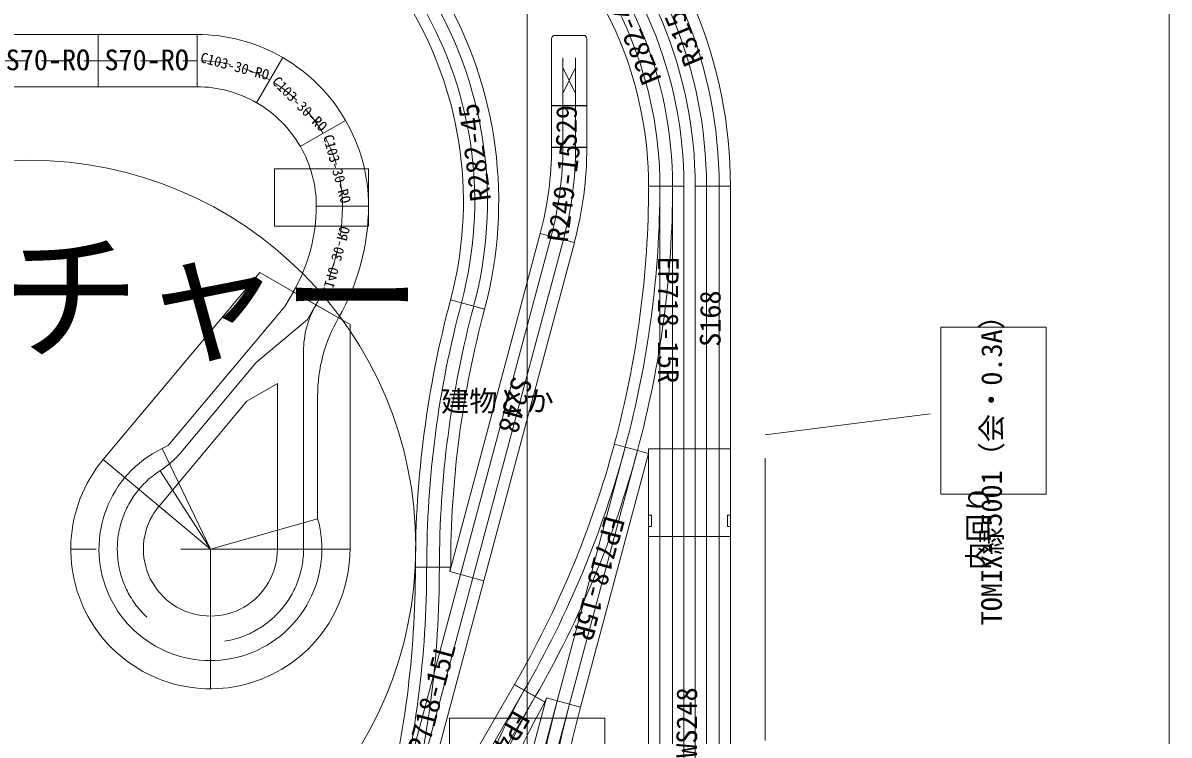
# Model space of a CAD drawing. Units: millimetres, scale not verified. Extents: x -3124 to 14616, y -9205 to 4147.
# Drawn here: x 3866 to 4678, y -1715 to -1210 of the extents above; entities that cross this region are included whole.
import ezdxf
from ezdxf.enums import TextEntityAlignment as Align

# ---------------------------------------------------------------- set-up
doc = ezdxf.new("R2010")
doc.units = ezdxf.units.MM
doc.header["$LTSCALE"] = 100
for name, pattern in [('DASHED1', [1.8, 1.2, -0.6]), ('DASHED2', [3, 2, -1]), ('DOUBLE_CHAIN1', [8.8, 5, -1, 0.6, -0.6, 0.6, -1])]:
    doc.linetypes.add(name, pattern=pattern)
for name, color, linetype, lineweight in [('0-0', 7, 'Continuous', 9), ('0-5', 4, 'Continuous', 9), ('0-6', 3, 'Continuous', 9), ('0-7', 5, 'Continuous', 9)]:
    doc.layers.add(name, color=color, linetype=linetype, lineweight=lineweight)
doc.styles.add('ＭＳ ゴシック', font='')
doc.styles.get('ＭＳ ゴシック').set_extended_font_data('MS Gothic')

# ---------------------------------------------------------------- blocks, each defined once
blk = doc.blocks.new('N_KATO _ EP718-15R')
at = {"layer": '0-0'}
for p, q in [((0, 0), (0, 25)), ((0, 25), (186, 25))]:
    blk.add_line(p, q, dxfattribs=at)
at = {"layer": '0-0', "color": 2}
for p, q in [((0, 17), (186, 17)), ((0, 8), (186, 8))]:
    blk.add_line(p, q, dxfattribs=at)
at = {"layer": '0-0'}
blk.add_lwpolyline([(182.8, -24.3), (189.2, -0.2), (186, 0), (186, 25)], dxfattribs=at)
at = {"layer": '0-0', "color": 2}
for radius, start, end in [(722.5, 74.91283, 89.92869), (713.5, 74.91173, 89.92824)]:
    blk.add_arc((-0.9, -705.5), radius, start, end, dxfattribs=at)
at = {"layer": '0-0'}
blk.add_arc((-0.9, -705.5), 705.5, 74.91073, 89.92743, dxfattribs=at)
at = {"layer": '0-6', "style": 'ＭＳ ゴシック'}
blk.add_text('EP718-15R', height=14.66, dxfattribs=at).set_placement((49.7, 2.2), align=Align.BOTTOM_LEFT)
blk = doc.blocks.new('N_KATO _ EP718-15L')
at = {"layer": '0-0'}
for p, q in [((0, 25), (0, 0)), ((0, 0), (186, 0))]:
    blk.add_line(p, q, dxfattribs=at)
at = {"layer": '0-0', "color": 2}
for p, q in [((0, 17), (186, 17)), ((0, 8), (186, 8))]:
    blk.add_line(p, q, dxfattribs=at)
at = {"layer": '0-0'}
blk.add_lwpolyline([(182.8, 49.3), (189.2, 25.2), (186, 25), (186, 0)], dxfattribs=at)
blk.add_arc((-0.9, 730.5), 705.5, 270.07257, 285.08927, dxfattribs=at)
at = {"layer": '0-0', "color": 2}
for radius, start, end in [(713.5, 270.07176, 285.08827), (722.5, 270.07131, 285.08717)]:
    blk.add_arc((-0.9, 730.5), radius, start, end, dxfattribs=at)
at = {"layer": '0-6', "style": 'ＭＳ ゴシック'}
blk.add_text('EP718-15L', height=14.66, dxfattribs=at).set_placement((46.3, 2.6), align=Align.BOTTOM_LEFT)
blk = doc.blocks.new('N_KATO _ R315-45')
at = {"layer": '0-0'}
for p, q in [((213.9, 113.6), (231.6, 95.9)), ((0, 25), (0, 0))]:
    blk.add_line(p, q, dxfattribs=at)
for radius in [302.5, 327.5]:
    blk.add_arc((0, 327.5), radius, 270, 315, dxfattribs=at)
at = {"layer": '0-0', "color": 2}
for radius in [310.5, 319.5]:
    blk.add_arc((0, 327.5), radius, 270, 315, dxfattribs=at)
at = {"layer": '0-6', "style": 'ＭＳ ゴシック'}
blk.add_text('R315-45', height=14.66, rotation=22.5, dxfattribs=at).set_placement((90.7, 14.6), align=Align.BOTTOM_LEFT)
blk = doc.blocks.new('N_KATO _ R282-45')
at = {"layer": '0-0'}
for p, q in [((190.6, 103.9), (208.2, 86.3)), ((0, 25), (0, 0))]:
    blk.add_line(p, q, dxfattribs=at)
for radius in [269.5, 294.5]:
    blk.add_arc((0, 294.5), radius, 270, 315, dxfattribs=at)
at = {"layer": '0-0', "color": 2}
for radius in [277.5, 286.5]:
    blk.add_arc((0, 294.5), radius, 270, 315, dxfattribs=at)
at = {"layer": '0-6', "style": 'ＭＳ ゴシック'}
blk.add_text('R282-45', height=14.66, rotation=22.5, dxfattribs=at).set_placement((77.6, 11.5), align=Align.BOTTOM_LEFT)
blk = doc.blocks.new('N_KATO _ WS248(1)')
at = {"layer": '0-0'}
for p, q in [((0, 58), (0, 0)), ((0, 58), (248, 58)), ((248, 58), (248, 0)), ((0, 0), (248, 0))]:
    blk.add_line(p, q, dxfattribs=at)
at = {"layer": '0-0', "color": 2}
for p, q in [((0, 50), (248, 50)), ((0, 41), (248, 41)), ((0, 17), (248, 17)), ((0, 8), (248, 8))]:
    blk.add_line(p, q, dxfattribs=at)
at = {"layer": '0-0', "linetype": 'DOUBLE_CHAIN1'}
for p, q in [((0, 33), (248, 33)), ((0, 25), (248, 25))]:
    blk.add_line(p, q, dxfattribs=at)
at = {"layer": '0-6', "style": 'ＭＳ ゴシック'}
blk.add_text('WS248', height=14.66, dxfattribs=at).set_placement((91.2, 19.2), align=Align.BOTTOM_LEFT)
blk = doc.blocks.new('N_KATO _ WS62F')
at = {"layer": '0-0'}
for p, q in [((0, 58), (0, 0)), ((0, 58), (62, 58)), ((62, 58), (62, 0)), ((0, 0), (62, 0))]:
    blk.add_line(p, q, dxfattribs=at)
at = {"layer": '0-0', "color": 4}
for p, q in [((47, 58), (47, 56)), ((55, 56), (55, 58)), ((47, 56), (55, 56)), ((47, 2), (55, 2)), ((47, 2), (47, 0)), ((55, 2), (55, 0))]:
    blk.add_line(p, q, dxfattribs=at)
at = {"layer": '0-0', "color": 2}
for p, q in [((0, 50), (62, 50)), ((0, 41), (62, 41)), ((0, 17), (62, 17)), ((0, 8), (62, 8))]:
    blk.add_line(p, q, dxfattribs=at)
at = {"layer": '0-0', "linetype": 'DOUBLE_CHAIN1'}
for p, q in [((0, 33), (62, 33)), ((0, 25), (62, 25))]:
    blk.add_line(p, q, dxfattribs=at)
blk = doc.blocks.new('N_KATO _ EP481-15L')
at = {"layer": '0-0'}
for p, q in [((126, 21.5), (120.8, 41.1)), ((0, 25), (0, 0)), ((126, 21.5), (126, 0)), ((0, 0), (126, 0))]:
    blk.add_line(p, q, dxfattribs=at)
at = {"layer": '0-0', "color": 2}
for p, q in [((0, 17), (126.2, 17)), ((0, 8), (126.2, 8))]:
    blk.add_line(p, q, dxfattribs=at)
at = {"layer": '0-0'}
blk.add_arc((-0.9, 493.5), 468.5, 270.11082, 285.05245, dxfattribs=at)
at = {"layer": '0-0', "color": 2}
for radius, start, end in [(476.5, 270.10896, 285.05156), (485.5, 270.10744, 285.05061)]:
    blk.add_arc((-0.9, 493.5), radius, start, end, dxfattribs=at)
at = {"layer": '0-6', "style": 'ＭＳ ゴシック'}
blk.add_text('EP481-15L', height=14.66, dxfattribs=at).set_placement((15, 3.3), align=Align.BOTTOM_LEFT)
blk = doc.blocks.new('N_KATO _ R249-15')
at = {"layer": '0-0'}
for p, q in [((61.2, 33.1), (67.7, 8.9)), ((0, 25), (0, 0))]:
    blk.add_line(p, q, dxfattribs=at)
for radius in [236.5, 261.5]:
    blk.add_arc((0, 261.5), radius, 270, 285, dxfattribs=at)
at = {"layer": '0-0', "color": 2}
for radius in [244.5, 253.5]:
    blk.add_arc((0, 261.5), radius, 270, 285, dxfattribs=at)
at = {"layer": '0-6', "style": 'ＭＳ ゴシック'}
blk.add_text('R249-15', height=14.66, rotation=7.5, dxfattribs=at).set_placement((-1, 0.1), align=Align.BOTTOM_LEFT)
blk = doc.blocks.new('2人掛け机共通')
at = {"layer": '0-7', "color": 4}
for p, q in [((1164, 400), (1164, 455)), ((1204, 400), (1164, 400))]:
    blk.add_line(p, q, dxfattribs=at)
at = {"layer": '0-7', "color": 6}
blk.add_lwpolyline([(0, 0), (1204, 0), (1204, 455), (0, 455)], close=True, dxfattribs=at)
at = {"layer": '0-7', "color": 4}
blk.add_lwpolyline([(40, 455), (40, 400), (0, 400)], dxfattribs=at)
blk = doc.blocks.new('N_KATO _ S29')
at = {"layer": '0-0', "color": 4, "linetype": 'DASHED1'}
for p, q in [((-0.3, 25), (-0.3, 0)), ((29.4, 25), (29.4, 0))]:
    blk.add_line(p, q, dxfattribs=at)
at = {"layer": '0-0'}
for p, q in [((0, 25), (0, 0)), ((0, 25), (29.1, 25)), ((29.1, 25), (29.1, 0)), ((0, 0), (29.1, 0))]:
    blk.add_line(p, q, dxfattribs=at)
at = {"layer": '0-0', "color": 2}
for p, q in [((0, 17), (29.1, 17)), ((0, 8), (29.1, 8))]:
    blk.add_line(p, q, dxfattribs=at)
at = {"layer": '0-6', "style": 'ＭＳ ゴシック'}
blk.add_text('S29', height=14.66, dxfattribs=at).set_placement((-0.2, 2.7), align=Align.BOTTOM_LEFT)
blk = doc.blocks.new('N_KATO _ S50B-C')
at = {"layer": '0-0'}
for p, q in [((0, 25), (0, 0)), ((0, 25), (47.5, 25)), ((50, 22.5), (50, 2.5)), ((0, 0), (47.5, 0))]:
    blk.add_line(p, q, dxfattribs=at)
at = {"layer": '0-0', "color": 2}
for p, q in [((0, 17), (11.3, 17)), ((8.7, 8), (27.3, 17)), ((27.3, 8), (8.7, 17)), ((11.3, 17), (34, 17)), ((0, 8), (34, 8))]:
    blk.add_line(p, q, dxfattribs=at)
at = {"layer": '0-0'}
for centre, start, end in [((47.5, 22.5), 0, 90), ((47.5, 2.5), 270, 0)]:
    blk.add_arc(centre, 2.5, start, end, dxfattribs=at)
blk = doc.blocks.new('N_KATO _ S168')
at = {"layer": '0-0'}
for p, q in [((0, 25), (0, 0)), ((0, 25), (186, 25)), ((186, 25), (186, 0)), ((0, 0), (186, 0))]:
    blk.add_line(p, q, dxfattribs=at)
at = {"layer": '0-0', "color": 2}
for p, q in [((0, 17), (186, 17)), ((0, 8), (186, 8))]:
    blk.add_line(p, q, dxfattribs=at)
at = {"layer": '0-6', "style": 'ＭＳ ゴシック'}
blk.add_text('S168', height=14.66, dxfattribs=at).set_placement((72.3, 2.6), align=Align.BOTTOM_LEFT)
blk = doc.blocks.new('N_KATO _ S248')
at = {"layer": '0-0'}
for p, q in [((0, 25), (248, 25)), ((0, 25), (0, 0)), ((248, 25), (248, 0)), ((0, 0), (248, 0))]:
    blk.add_line(p, q, dxfattribs=at)
at = {"layer": '0-0', "color": 2}
for p, q in [((0, 17), (248, 17)), ((0, 8), (248, 8))]:
    blk.add_line(p, q, dxfattribs=at)
at = {"layer": '0-6', "style": 'ＭＳ ゴシック'}
blk.add_text('S248', height=14.66, dxfattribs=at).set_placement((102.2, 2.7), align=Align.BOTTOM_LEFT)
blk = doc.blocks.new('N_TOMIX _ C103-30_RO')
at = {"layer": '0-0', "color": 4}
for p, q in [((0, -93), (0, 278)), ((422, -206), (608, 115))]:
    blk.add_line(p, q, dxfattribs=at)
for radius in [1215, 845]:
    blk.add_arc((0, -937), radius, 60, 90, dxfattribs=at)
at = {"layer": '0-0', "color": 4, "linetype": 'DASHED2'}
blk.add_arc((0, -937), 1030, 60, 90, dxfattribs=at)
at = {"layer": '0-5', "color": 3, "style": 'ＭＳ ゴシック'}
blk.add_text('C103-30-RO', height=73.31, rotation=345, dxfattribs=at).set_placement((12, 62), align=Align.BOTTOM_LEFT)
blk = doc.blocks.new('N_TOMIX _ C140-30_RO')
at = {"layer": '0-0', "color": 4}
for p, q in [((0, -93), (0, 277)), ((793, 65), (608, -255))]:
    blk.add_line(p, q, dxfattribs=at)
for radius in [1585, 1215]:
    blk.add_arc((0, -1308), radius, 60, 90, dxfattribs=at)
at = {"layer": '0-0', "color": 4, "linetype": 'DASHED2'}
blk.add_arc((0, -1308), 1400, 60, 90, dxfattribs=at)
at = {"layer": '0-5', "color": 3, "style": 'ＭＳ ゴシック'}
blk.add_text('C140-30-RO', height=73.31, rotation=345, dxfattribs=at).set_placement((86, 67), align=Align.BOTTOM_LEFT)
blk = doc.blocks.new('N_TOMIX _ S70_RO')
at = {"layer": '0-0', "color": 4}
for p, q in [((0, 277), (700, 277)), ((0, -92), (0, 277)), ((700, -92), (700, 277)), ((0, -92), (700, -92))]:
    blk.add_line(p, q, dxfattribs=at)
at = {"layer": '0-0', "color": 4, "linetype": 'DASHED2'}
blk.add_line((0, 92), (700, 92), dxfattribs=at)
at = {"layer": '0-5', "color": 3, "style": 'ＭＳ ゴシック'}
blk.add_text('S70-RO', height=146.6, dxfattribs=at).set_placement((44, -19), align=Align.BOTTOM_LEFT)
blk = doc.blocks.new('N_KATO _ R718-15')
at = {"layer": '0-0'}
for p, q in [((0, 0), (0, 25)), ((182.8, -24.1), (189.3, 0.1))]:
    blk.add_line(p, q, dxfattribs=at)
for radius, start, end in [(730.5, 74.99195, 90.00805), (705.5, 74.99167, 90.00833)]:
    blk.add_arc((0.1, -705.5), radius, start, end, dxfattribs=at)
at = {"layer": '0-0', "color": 2}
for radius, start, end in [(722.5, 74.99187, 90.00813), (713.5, 74.99176, 90.00824)]:
    blk.add_arc((0.1, -705.5), radius, start, end, dxfattribs=at)
blk = doc.blocks.new('バス停駅裏')
at = {"layer": '0-5'}
for p, q in [((-8, 4.6), (-14, -5.8)), ((32.2, -18.6), (-8, 4.6)), ((-96.7, -104.3), (-14, -5.8)), ((32.2, -177.6), (32.2, -18.6)), ((-19.3, -107.6), (-19.3, -60.4)), ((9.2, -156.1), (9.2, -69.3)), ((-101.1, -106.4), (-96.7, -104.3)), ((-19.3, -177.6), (-19.3, -107.6))]:
    blk.add_line(p, q, dxfattribs=at)
at = {"layer": '0-5', "linetype": 'DASHED1'}
for p, q in [((8, -4.6), (2, -15)), ((-34.3, -45.5), (2, -15)), ((-87.5, -108.9), (-34.3, -45.5)), ((-66.8, -177.6), (-101.1, -106.4)), ((-66.8, -177.6), (-142.8, -114.2)), ((-66.8, -177.6), (-102.4, -122.1)), ((32.2, -177.6), (-165.8, -177.6))]:
    blk.add_line(p, q, dxfattribs=at)
at = {"layer": '0-5', "linetype": 'DASHED2'}
blk.add_line((-0.8, -177.6), (-0.8, -37.6), dxfattribs=at)
at = {"layer": '0-5'}
for points in [[(-142.8, -114.2), (-31.7, 18.3), (24, -13.9)], [(-19.3, -60.4), (-40.9, -72.9), (-103.2, -147.1)]]:
    blk.add_lwpolyline(points, dxfattribs=at)
at = {"layer": '0-5', "linetype": 'DASHED1'}
blk.add_lwpolyline([(-66.8, -276.6), (-66.8, -177.6), (9.2, -156.1)], dxfattribs=at)
for centre, start, end in [((65.2, -37.6), 150, 180), ((-138.1, -66.5), 302.65856, 320), ((-66.8, -177.6), 122.65856, 360)]:
    blk.add_arc(centre, 66, start, end, dxfattribs=at)
at = {"layer": '0-5'}
for centre, radius, start, end in [((120.1, -69.3), 110.94, 150, 180), ((-66.8, -177.6), 79, 115.69849, 15.84049), ((-66.8, -177.6), 99, 140.15923, 360), ((-66.8, -177.6), 47.5, 150, 180), ((-66.8, -177.6), 47.5, 140, 170), ((-66.8, -177.6), 47.5, 180, 210), ((-66.8, -177.6), 47.5, 300, 360), ((-66.8, -177.6), 47.5, 210, 240), ((-66.8, -177.6), 47.5, 240, 270), ((-66.8, -177.6), 47.5, 270, 300)]:
    blk.add_arc(centre, radius, start, end, dxfattribs=at)

msp = doc.modelspace()

# ---------------------------------------------------------------- linework, layer by layer
at = {"layer": '0-5', "color": 134, "linetype": 'DOUBLE_CHAIN1'}
msp.add_lwpolyline([(4111.1, -1313.9), (4044.4, -1313.9), (4044.4, -1354.5), (4111.1, -1354.5)], close=True, dxfattribs=at)
at = {"layer": '0-6', "color": 1, "linetype": 'DASHED2'}
for p, q in [((4392.3, -1502.4), (4509.2, -1487.5)), ((4392.3, -2018.9), (4392.3, -1502.4))]:
    msp.add_line(p, q, dxfattribs=at)
at = {"layer": '0-6', "color": 5}
msp.add_lwpolyline([(4516.8, -1426), (4591.4, -1426), (4591.4, -1544.3), (4516.8, -1544.3)], close=True, dxfattribs=at)
at = {"layer": '0-7', "color": 4}
msp.add_circle((3870.9, -1581.5), 273.69, dxfattribs=at)

# ---------------------------------------------------------------- block references
at = {"layer": '0-5', "xscale": 0.1, "yscale": 0.1}
for name, p in [('N_TOMIX _ S70_RO', (3849.5, -1246.5)), ('N_TOMIX _ S70_RO', (3919.5, -1246.5)), ('N_TOMIX _ C103-30_RO', (3989.5, -1246.5))]:
    msp.add_blockref(name, p, dxfattribs=at)
at = {"layer": '0-5', "xscale": 0.1}
for name, p, yscale, rotation in [('N_TOMIX _ C103-30_RO', (4036.4, -1259.1), 0.1, 330), ('N_TOMIX _ C103-30_RO', (4070.7, -1293.4), 0.1, 300), ('N_TOMIX _ C140-30_RO', (4065.8, -1405.6), -0.1, 60)]:
    msp.add_blockref(name, p, dxfattribs=dict(at, yscale=yscale, rotation=rotation))
at = {"layer": '0-5'}
msp.add_blockref('バス停駅裏', (4065.8, -1405.6), dxfattribs=at)
at = {"layer": '0-6'}
for name, p, rotation in [('N_KATO _ R315-45', (4367.6, -1326.2), 90), ('N_KATO _ R282-45', (4334.6, -1326.2), 90), ('N_KATO _ R282-45', (4193.3, -1413.2), 75), ('N_KATO _ S50B-C', (4265.8, -1269.3), 90), ('N_KATO _ S29', (4265.8, -1298.4), 90), ('N_KATO _ R249-15', (4256.9, -1366.1), 75), ('N_KATO _ EP718-15R', (4309.6, -1326.2), 270), ('N_KATO _ S168', (4367.6, -1512.2), 90), ('N_KATO _ S248', (4232.8, -1359.6), 255), ('N_KATO _ R718-15', (4169.3, -1596), 90), ('N_KATO _ EP718-15R', (4285.3, -1509), 255), ('N_KATO _ WS62F', (4309.6, -1512.2), 270), ('N_KATO _ WS248(1)', (4367.6, -1822.2), 90), ('N_KATO _ EP718-15L', (4144.6, -1785.3), 75), ('N_KATO _ EP481-15L', (4214.5, -1679.2), 240), ('N_KATO _ EP718-15L', (4237.1, -1688.7), 255)]:
    msp.add_blockref(name, p, dxfattribs=dict(at, rotation=rotation))
at = {"layer": '0-7'}
for p, rotation in [((3768.5, -539.1), 270), ((4678.5, -1743.1), 90)]:
    msp.add_blockref('2人掛け机共通', p, dxfattribs=dict(at, rotation=rotation))

# ---------------------------------------------------------------- texts
at = {"layer": '0-6', "style": 'ＭＳ ゴシック'}
for s, p in [('TOMIX緑5001（会・0.3A）', (4564.4, -1637.2)), ('内回り', (4555.1, -1598.1))]:
    msp.add_text(s, height=14.66, rotation=90, dxfattribs=at).set_placement(p, align=Align.BOTTOM_LEFT)
msp.add_text('建物とか', height=14.66, dxfattribs=at).set_placement((4162.4, -1490.1), align=Align.BOTTOM_LEFT)
at = {"layer": '0-7', "color": 4, "style": 'ＭＳ ゴシック'}
msp.add_text('ストラクチャー', height=73.31, dxfattribs=at).set_placement((3449.4, -1463.2), align=Align.BOTTOM_LEFT)

doc.saveas('drawing.dxf')
